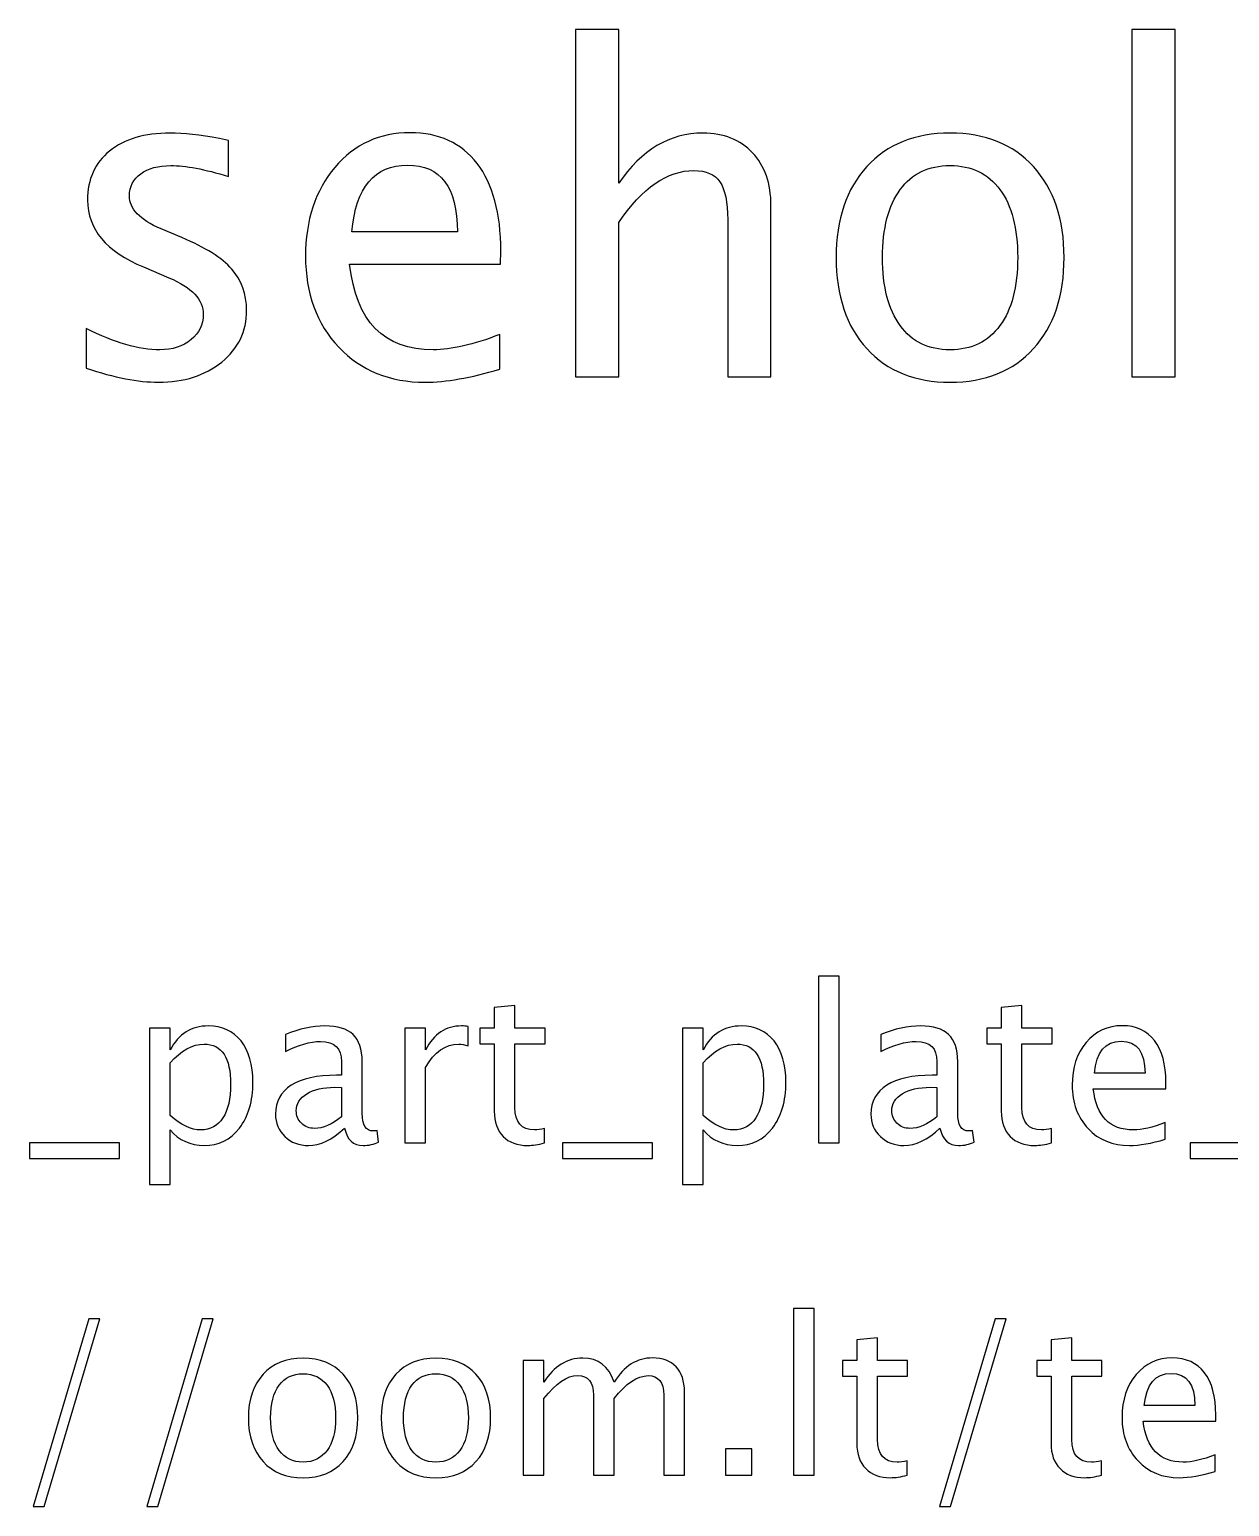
# Model space of a CAD drawing. Header units: centimetres. Extents: x -42.9 to 42.9, y -9 to 28.7.
# Drawn here: x -26.15 to -19.11, y 20.03 to 28.71 of the extents above; entities that cross this region are included whole.
import ezdxf

# ---------------------------------------------------------------- set-up
doc = ezdxf.new("R2010")
doc.units = ezdxf.units.CM
doc.header["$MEASUREMENT"] = 0
doc.layers.add('Layer 1', color=7, linetype='Continuous')

msp = doc.modelspace()

# ---------------------------------------------------------------- linework, layer by layer
at = {"layer": 'Layer 1'}
for points, knots in [([(-22.94724, 26.67044), (-22.94724, 26.67044), (-22.94724, 28.71037), (-22.94724, 28.71037), (-22.94724, 28.71037), (-22.94724, 28.71037), (-22.69324, 28.71037), (-22.69324, 28.71037), (-22.69324, 28.71037), (-22.69324, 28.71037), (-22.69324, 27.80771), (-22.69324, 27.80771), (-22.69324, 27.80771), (-22.55874, 28.00394), (-22.39382, 28.10183), (-22.19891, 28.10183), (-22.19891, 28.10183), (-22.07632, 28.10183), (-21.97887, 28.06347), (-21.90699, 27.9863), (-21.90699, 27.9863), (-21.83511, 27.90957), (-21.79895, 27.80594), (-21.79895, 27.6763), (-21.79895, 27.6763), (-21.79895, 27.6763), (-21.79895, 26.67044), (-21.79895, 26.67044), (-21.79895, 26.67044), (-21.79895, 26.67044), (-22.05295, 26.67044), (-22.05295, 26.67044), (-22.05295, 26.67044), (-22.05295, 26.67044), (-22.05295, 27.59339), (-22.05295, 27.59339), (-22.05295, 27.59339), (-22.05295, 27.69746), (-22.06838, 27.77155), (-22.09881, 27.81564), (-22.09881, 27.81564), (-22.12968, 27.86018), (-22.18039, 27.88223), (-22.25139, 27.88223), (-22.25139, 27.88223), (-22.40749, 27.88223), (-22.55478, 27.78037), (-22.69324, 27.57664), (-22.69324, 27.57664), (-22.69324, 27.57664), (-22.69324, 26.67044), (-22.69324, 26.67044), (-22.69324, 26.67044), (-22.69324, 26.67044), (-22.94724, 26.67044), (-22.94724, 26.67044)], [0, 0, 0, 0, 0.0666667, 0.0666667, 0.0666667, 0.0666667, 0.1333333, 0.1333333, 0.1333333, 0.1333333, 0.2, 0.2, 0.2, 0.2, 0.2666667, 0.2666667, 0.2666667, 0.2666667, 0.3333333, 0.3333333, 0.3333333, 0.3333333, 0.4, 0.4, 0.4, 0.4, 0.4666667, 0.4666667, 0.4666667, 0.4666667, 0.5333333, 0.5333333, 0.5333333, 0.5333333, 0.6, 0.6, 0.6, 0.6, 0.6666667, 0.6666667, 0.6666667, 0.6666667, 0.7333333, 0.7333333, 0.7333333, 0.7333333, 0.8, 0.8, 0.8, 0.8, 0.8666667, 0.8666667, 0.8666667, 0.8666667, 1, 1, 1, 1]), ([(-19.67964, 26.67044), (-19.67964, 26.67044), (-19.67964, 28.71037), (-19.67964, 28.71037), (-19.67964, 28.71037), (-19.67964, 28.71037), (-19.42564, 28.71037), (-19.42564, 28.71037), (-19.42564, 28.71037), (-19.42564, 28.71037), (-19.42564, 26.67044), (-19.42564, 26.67044), (-19.42564, 26.67044), (-19.42564, 26.67044), (-19.67964, 26.67044), (-19.67964, 26.67044)], [0, 0, 0, 0, 0.2, 0.2, 0.2, 0.2, 0.4, 0.4, 0.4, 0.4, 0.6, 0.6, 0.6, 0.6, 1, 1, 1, 1]), ([(-25.82061, 26.72071), (-25.82061, 26.72071), (-25.82061, 26.95354), (-25.82061, 26.95354), (-25.82061, 26.95354), (-25.65436, 26.87064), (-25.51017, 26.82919), (-25.38714, 26.82919), (-25.38714, 26.82919), (-25.31393, 26.82919), (-25.25308, 26.84903), (-25.20501, 26.88872), (-25.20501, 26.88872), (-25.15695, 26.92797), (-25.1327, 26.97736), (-25.1327, 27.03689), (-25.1327, 27.03689), (-25.1327, 27.12376), (-25.20016, 27.19564), (-25.3351, 27.25252), (-25.3351, 27.25252), (-25.3351, 27.25252), (-25.48371, 27.31558), (-25.48371, 27.31558), (-25.48371, 27.31558), (-25.70287, 27.40642), (-25.81267, 27.53783), (-25.81267, 27.70849), (-25.81267, 27.70849), (-25.81267, 27.83064), (-25.76946, 27.92677), (-25.68303, 27.99688), (-25.68303, 27.99688), (-25.5966, 28.067), (-25.47798, 28.10183), (-25.3276, 28.10183), (-25.3276, 28.10183), (-25.24955, 28.10183), (-25.15254, 28.09125), (-25.03745, 28.06964), (-25.03745, 28.06964), (-25.03745, 28.06964), (-24.98453, 28.0595), (-24.98453, 28.0595), (-24.98453, 28.0595), (-24.98453, 28.0595), (-24.98453, 27.84783), (-24.98453, 27.84783), (-24.98453, 27.84783), (-25.12608, 27.89017), (-25.23897, 27.91133), (-25.3232, 27.91133), (-25.3232, 27.91133), (-25.39728, 27.91133), (-25.45593, 27.89502), (-25.50047, 27.86283), (-25.50047, 27.86283), (-25.54456, 27.83064), (-25.56661, 27.78742), (-25.56661, 27.73318), (-25.56661, 27.73318), (-25.56661, 27.65689), (-25.50488, 27.59207), (-25.38096, 27.5396), (-25.38096, 27.5396), (-25.38096, 27.5396), (-25.25881, 27.488), (-25.25881, 27.488), (-25.25881, 27.488), (-25.12035, 27.42979), (-25.02245, 27.36806), (-24.96513, 27.30323), (-24.96513, 27.30323), (-24.90736, 27.23841), (-24.8787, 27.15727), (-24.8787, 27.06026), (-24.8787, 27.06026), (-24.8787, 26.93723), (-24.9272, 26.83625), (-25.02466, 26.75731), (-25.02466, 26.75731), (-25.12167, 26.67838), (-25.24603, 26.63869), (-25.39728, 26.63869), (-25.39728, 26.63869), (-25.51369, 26.63869), (-25.65436, 26.66603), (-25.82061, 26.72071)], [0, 0, 0, 0, 0.0434783, 0.0434783, 0.0434783, 0.0434783, 0.0869565, 0.0869565, 0.0869565, 0.0869565, 0.1304348, 0.1304348, 0.1304348, 0.1304348, 0.173913, 0.173913, 0.173913, 0.173913, 0.2173913, 0.2173913, 0.2173913, 0.2173913, 0.2608696, 0.2608696, 0.2608696, 0.2608696, 0.3043478, 0.3043478, 0.3043478, 0.3043478, 0.3478261, 0.3478261, 0.3478261, 0.3478261, 0.3913043, 0.3913043, 0.3913043, 0.3913043, 0.4347826, 0.4347826, 0.4347826, 0.4347826, 0.4782609, 0.4782609, 0.4782609, 0.4782609, 0.5217391, 0.5217391, 0.5217391, 0.5217391, 0.5652174, 0.5652174, 0.5652174, 0.5652174, 0.6086957, 0.6086957, 0.6086957, 0.6086957, 0.6521739, 0.6521739, 0.6521739, 0.6521739, 0.6956522, 0.6956522, 0.6956522, 0.6956522, 0.7391304, 0.7391304, 0.7391304, 0.7391304, 0.7826087, 0.7826087, 0.7826087, 0.7826087, 0.826087, 0.826087, 0.826087, 0.826087, 0.8695652, 0.8695652, 0.8695652, 0.8695652, 0.9130435, 0.9130435, 0.9130435, 0.9130435, 1, 1, 1, 1]), ([(-23.39218, 26.71542), (-23.56284, 26.66427), (-23.7088, 26.63869), (-23.83051, 26.63869), (-23.83051, 26.63869), (-24.03821, 26.63869), (-24.2071, 26.70748), (-24.33718, 26.84462), (-24.33718, 26.84462), (-24.46727, 26.98177), (-24.53254, 27.15948), (-24.53254, 27.3782), (-24.53254, 27.3782), (-24.53254, 27.59031), (-24.47521, 27.76449), (-24.36012, 27.90075), (-24.36012, 27.90075), (-24.24502, 28.03657), (-24.09774, 28.10448), (-23.91826, 28.10448), (-23.91826, 28.10448), (-23.74849, 28.10448), (-23.61708, 28.04407), (-23.52447, 27.92324), (-23.52447, 27.92324), (-23.43187, 27.80241), (-23.38557, 27.63132), (-23.38557, 27.40951), (-23.38557, 27.40951), (-23.38557, 27.40951), (-23.38689, 27.3319), (-23.38689, 27.3319), (-23.38689, 27.3319), (-23.38689, 27.3319), (-24.27324, 27.3319), (-24.27324, 27.3319), (-24.27324, 27.3319), (-24.2362, 26.99676), (-24.0726, 26.82919), (-23.78288, 26.82919), (-23.78288, 26.82919), (-23.67661, 26.82919), (-23.54652, 26.85918), (-23.39218, 26.91915), (-23.39218, 26.91915), (-23.39218, 26.91915), (-23.39218, 26.71542), (-23.39218, 26.71542)], [0, 0, 0, 0, 0.0769231, 0.0769231, 0.0769231, 0.0769231, 0.1538462, 0.1538462, 0.1538462, 0.1538462, 0.2307692, 0.2307692, 0.2307692, 0.2307692, 0.3076923, 0.3076923, 0.3076923, 0.3076923, 0.3846154, 0.3846154, 0.3846154, 0.3846154, 0.4615385, 0.4615385, 0.4615385, 0.4615385, 0.5384615, 0.5384615, 0.5384615, 0.5384615, 0.6153846, 0.6153846, 0.6153846, 0.6153846, 0.6923077, 0.6923077, 0.6923077, 0.6923077, 0.7692308, 0.7692308, 0.7692308, 0.7692308, 0.8461538, 0.8461538, 0.8461538, 0.8461538, 1, 1, 1, 1]), ([(-20.74679, 26.63869), (-20.95272, 26.63869), (-21.11588, 26.70439), (-21.23583, 26.8358), (-21.23583, 26.8358), (-21.35621, 26.96721), (-21.41619, 27.14581), (-21.41619, 27.37114), (-21.41619, 27.37114), (-21.41619, 27.59604), (-21.35621, 27.77419), (-21.23583, 27.90516), (-21.23583, 27.90516), (-21.11588, 28.03613), (-20.95272, 28.10183), (-20.74679, 28.10183), (-20.74679, 28.10183), (-20.54086, 28.10183), (-20.3777, 28.03613), (-20.25775, 27.90516), (-20.25775, 27.90516), (-20.13737, 27.77419), (-20.0774, 27.59604), (-20.0774, 27.37114), (-20.0774, 27.37114), (-20.0774, 27.14581), (-20.13737, 26.96721), (-20.25775, 26.8358), (-20.25775, 26.8358), (-20.3777, 26.70439), (-20.54086, 26.63869), (-20.74679, 26.63869)], [0, 0, 0, 0, 0.1111111, 0.1111111, 0.1111111, 0.1111111, 0.2222222, 0.2222222, 0.2222222, 0.2222222, 0.3333333, 0.3333333, 0.3333333, 0.3333333, 0.4444444, 0.4444444, 0.4444444, 0.4444444, 0.5555556, 0.5555556, 0.5555556, 0.5555556, 0.6666667, 0.6666667, 0.6666667, 0.6666667, 0.7777778, 0.7777778, 0.7777778, 0.7777778, 1, 1, 1, 1]), ([(-24.26001, 27.5224), (-24.26001, 27.5224), (-23.64089, 27.5224), (-23.64089, 27.5224), (-23.64089, 27.5224), (-23.64089, 27.78345), (-23.73835, 27.91398), (-23.93281, 27.91398), (-23.93281, 27.91398), (-24.12861, 27.91398), (-24.23753, 27.78345), (-24.26001, 27.5224)], [0, 0, 0, 0, 0.25, 0.25, 0.25, 0.25, 0.5, 0.5, 0.5, 0.5, 1, 1, 1, 1]), ([(-20.74723, 26.82919), (-20.62155, 26.82919), (-20.52366, 26.87637), (-20.45399, 26.97118), (-20.45399, 26.97118), (-20.38475, 27.06555), (-20.34992, 27.19917), (-20.34992, 27.37114), (-20.34992, 27.37114), (-20.34992, 27.54268), (-20.38475, 27.67586), (-20.45399, 27.77022), (-20.45399, 27.77022), (-20.52366, 27.86415), (-20.62155, 27.91133), (-20.74723, 27.91133), (-20.74723, 27.91133), (-20.87335, 27.91133), (-20.97124, 27.86415), (-21.04004, 27.77022), (-21.04004, 27.77022), (-21.10927, 27.67586), (-21.14366, 27.54268), (-21.14366, 27.37114), (-21.14366, 27.37114), (-21.14366, 27.19917), (-21.10927, 27.06555), (-21.04004, 26.97118), (-21.04004, 26.97118), (-20.97124, 26.87637), (-20.87335, 26.82919), (-20.74723, 26.82919)], [0, 0, 0, 0, 0.1111111, 0.1111111, 0.1111111, 0.1111111, 0.2222222, 0.2222222, 0.2222222, 0.2222222, 0.3333333, 0.3333333, 0.3333333, 0.3333333, 0.4444444, 0.4444444, 0.4444444, 0.4444444, 0.5555556, 0.5555556, 0.5555556, 0.5555556, 0.6666667, 0.6666667, 0.6666667, 0.6666667, 0.7777778, 0.7777778, 0.7777778, 0.7777778, 1, 1, 1, 1]), ([(-21.52028, 22.17044), (-21.52028, 22.17044), (-21.52028, 23.14961), (-21.52028, 23.14961), (-21.52028, 23.14961), (-21.52028, 23.14961), (-21.39836, 23.14961), (-21.39836, 23.14961), (-21.39836, 23.14961), (-21.39836, 23.14961), (-21.39836, 22.17044), (-21.39836, 22.17044), (-21.39836, 22.17044), (-21.39836, 22.17044), (-21.52028, 22.17044), (-21.52028, 22.17044)], [0, 0, 0, 0, 0.2, 0.2, 0.2, 0.2, 0.4, 0.4, 0.4, 0.4, 0.6, 0.6, 0.6, 0.6, 1, 1, 1, 1]), ([(-23.12852, 22.17065), (-23.1662, 22.16028), (-23.199, 22.1552), (-23.22673, 22.1552), (-23.22673, 22.1552), (-23.28896, 22.1552), (-23.33743, 22.17298), (-23.37215, 22.20854), (-23.37215, 22.20854), (-23.40707, 22.2441), (-23.42443, 22.29342), (-23.42443, 22.35671), (-23.42443, 22.35671), (-23.42443, 22.35671), (-23.42443, 22.7521), (-23.42443, 22.7521), (-23.42443, 22.7521), (-23.42443, 22.7521), (-23.50867, 22.7521), (-23.50867, 22.7521), (-23.50867, 22.7521), (-23.50867, 22.7521), (-23.50867, 22.84354), (-23.50867, 22.84354), (-23.50867, 22.84354), (-23.50867, 22.84354), (-23.42443, 22.84354), (-23.42443, 22.84354), (-23.42443, 22.84354), (-23.42443, 22.84354), (-23.42443, 22.96525), (-23.42443, 22.96525), (-23.42443, 22.96525), (-23.42443, 22.96525), (-23.30251, 22.97689), (-23.30251, 22.97689), (-23.30251, 22.97689), (-23.30251, 22.97689), (-23.30251, 22.84354), (-23.30251, 22.84354), (-23.30251, 22.84354), (-23.30251, 22.84354), (-23.12598, 22.84354), (-23.12598, 22.84354), (-23.12598, 22.84354), (-23.12598, 22.84354), (-23.12598, 22.7521), (-23.12598, 22.7521), (-23.12598, 22.7521), (-23.12598, 22.7521), (-23.30251, 22.7521), (-23.30251, 22.7521), (-23.30251, 22.7521), (-23.30251, 22.7521), (-23.30251, 22.37872), (-23.30251, 22.37872), (-23.30251, 22.37872), (-23.30251, 22.29067), (-23.2642, 22.24664), (-23.18779, 22.24664), (-23.18779, 22.24664), (-23.17149, 22.24664), (-23.1518, 22.24939), (-23.12852, 22.25468), (-23.12852, 22.25468), (-23.12852, 22.25468), (-23.12852, 22.17065), (-23.12852, 22.17065)], [0, 0, 0, 0, 0.0555556, 0.0555556, 0.0555556, 0.0555556, 0.1111111, 0.1111111, 0.1111111, 0.1111111, 0.1666667, 0.1666667, 0.1666667, 0.1666667, 0.2222222, 0.2222222, 0.2222222, 0.2222222, 0.2777778, 0.2777778, 0.2777778, 0.2777778, 0.3333333, 0.3333333, 0.3333333, 0.3333333, 0.3888889, 0.3888889, 0.3888889, 0.3888889, 0.4444444, 0.4444444, 0.4444444, 0.4444444, 0.5, 0.5, 0.5, 0.5, 0.5555556, 0.5555556, 0.5555556, 0.5555556, 0.6111111, 0.6111111, 0.6111111, 0.6111111, 0.6666667, 0.6666667, 0.6666667, 0.6666667, 0.7222222, 0.7222222, 0.7222222, 0.7222222, 0.7777778, 0.7777778, 0.7777778, 0.7777778, 0.8333333, 0.8333333, 0.8333333, 0.8333333, 0.8888889, 0.8888889, 0.8888889, 0.8888889, 1, 1, 1, 1]), ([(-20.15101, 22.17065), (-20.18869, 22.16028), (-20.22149, 22.1552), (-20.24922, 22.1552), (-20.24922, 22.1552), (-20.31145, 22.1552), (-20.35992, 22.17298), (-20.39464, 22.20854), (-20.39464, 22.20854), (-20.42956, 22.2441), (-20.44692, 22.29342), (-20.44692, 22.35671), (-20.44692, 22.35671), (-20.44692, 22.35671), (-20.44692, 22.7521), (-20.44692, 22.7521), (-20.44692, 22.7521), (-20.44692, 22.7521), (-20.53116, 22.7521), (-20.53116, 22.7521), (-20.53116, 22.7521), (-20.53116, 22.7521), (-20.53116, 22.84354), (-20.53116, 22.84354), (-20.53116, 22.84354), (-20.53116, 22.84354), (-20.44692, 22.84354), (-20.44692, 22.84354), (-20.44692, 22.84354), (-20.44692, 22.84354), (-20.44692, 22.96525), (-20.44692, 22.96525), (-20.44692, 22.96525), (-20.44692, 22.96525), (-20.325, 22.97689), (-20.325, 22.97689), (-20.325, 22.97689), (-20.325, 22.97689), (-20.325, 22.84354), (-20.325, 22.84354), (-20.325, 22.84354), (-20.325, 22.84354), (-20.14847, 22.84354), (-20.14847, 22.84354), (-20.14847, 22.84354), (-20.14847, 22.84354), (-20.14847, 22.7521), (-20.14847, 22.7521), (-20.14847, 22.7521), (-20.14847, 22.7521), (-20.325, 22.7521), (-20.325, 22.7521), (-20.325, 22.7521), (-20.325, 22.7521), (-20.325, 22.37872), (-20.325, 22.37872), (-20.325, 22.37872), (-20.325, 22.29067), (-20.28669, 22.24664), (-20.21028, 22.24664), (-20.21028, 22.24664), (-20.19398, 22.24664), (-20.17429, 22.24939), (-20.15101, 22.25468), (-20.15101, 22.25468), (-20.15101, 22.25468), (-20.15101, 22.17065), (-20.15101, 22.17065)], [0, 0, 0, 0, 0.0555556, 0.0555556, 0.0555556, 0.0555556, 0.1111111, 0.1111111, 0.1111111, 0.1111111, 0.1666667, 0.1666667, 0.1666667, 0.1666667, 0.2222222, 0.2222222, 0.2222222, 0.2222222, 0.2777778, 0.2777778, 0.2777778, 0.2777778, 0.3333333, 0.3333333, 0.3333333, 0.3333333, 0.3888889, 0.3888889, 0.3888889, 0.3888889, 0.4444444, 0.4444444, 0.4444444, 0.4444444, 0.5, 0.5, 0.5, 0.5, 0.5555556, 0.5555556, 0.5555556, 0.5555556, 0.6111111, 0.6111111, 0.6111111, 0.6111111, 0.6666667, 0.6666667, 0.6666667, 0.6666667, 0.7222222, 0.7222222, 0.7222222, 0.7222222, 0.7777778, 0.7777778, 0.7777778, 0.7777778, 0.8333333, 0.8333333, 0.8333333, 0.8333333, 0.8888889, 0.8888889, 0.8888889, 0.8888889, 1, 1, 1, 1]), ([(-25.44965, 21.92533), (-25.44965, 21.92533), (-25.44965, 22.84354), (-25.44965, 22.84354), (-25.44965, 22.84354), (-25.44965, 22.84354), (-25.32773, 22.84354), (-25.32773, 22.84354), (-25.32773, 22.84354), (-25.32773, 22.84354), (-25.32773, 22.71633), (-25.32773, 22.71633), (-25.32773, 22.71633), (-25.27778, 22.81052), (-25.20263, 22.85751), (-25.10252, 22.85751), (-25.10252, 22.85751), (-25.02145, 22.85751), (-24.95774, 22.82809), (-24.91117, 22.76903), (-24.91117, 22.76903), (-24.8646, 22.70998), (-24.84132, 22.62933), (-24.84132, 22.5271), (-24.84132, 22.5271), (-24.84132, 22.41576), (-24.86778, 22.3258), (-24.92048, 22.25765), (-24.92048, 22.25765), (-24.97319, 22.18928), (-25.04261, 22.1552), (-25.12855, 22.1552), (-25.12855, 22.1552), (-25.20835, 22.1552), (-25.27481, 22.18568), (-25.32773, 22.24685), (-25.32773, 22.24685), (-25.32773, 22.24685), (-25.32773, 21.92533), (-25.32773, 21.92533), (-25.32773, 21.92533), (-25.32773, 21.92533), (-25.44965, 21.92533), (-25.44965, 21.92533)], [0, 0, 0, 0, 0.0833333, 0.0833333, 0.0833333, 0.0833333, 0.1666667, 0.1666667, 0.1666667, 0.1666667, 0.25, 0.25, 0.25, 0.25, 0.3333333, 0.3333333, 0.3333333, 0.3333333, 0.4166667, 0.4166667, 0.4166667, 0.4166667, 0.5, 0.5, 0.5, 0.5, 0.5833333, 0.5833333, 0.5833333, 0.5833333, 0.6666667, 0.6666667, 0.6666667, 0.6666667, 0.75, 0.75, 0.75, 0.75, 0.8333333, 0.8333333, 0.8333333, 0.8333333, 1, 1, 1, 1]), ([(-24.30348, 22.25617), (-24.37671, 22.18886), (-24.4472, 22.1552), (-24.51493, 22.1552), (-24.51493, 22.1552), (-24.5706, 22.1552), (-24.61696, 22.17256), (-24.65357, 22.20748), (-24.65357, 22.20748), (-24.6904, 22.24241), (-24.70882, 22.28643), (-24.70882, 22.33956), (-24.70882, 22.33956), (-24.70882, 22.41301), (-24.67792, 22.46953), (-24.61611, 22.5089), (-24.61611, 22.5089), (-24.5543, 22.54827), (-24.46561, 22.56795), (-24.35004, 22.56795), (-24.35004, 22.56795), (-24.35004, 22.56795), (-24.32147, 22.56795), (-24.32147, 22.56795), (-24.32147, 22.56795), (-24.32147, 22.56795), (-24.32147, 22.64902), (-24.32147, 22.64902), (-24.32147, 22.64902), (-24.32147, 22.72712), (-24.36211, 22.76607), (-24.4436, 22.76607), (-24.4436, 22.76607), (-24.50668, 22.76607), (-24.57568, 22.74617), (-24.6504, 22.70638), (-24.6504, 22.70638), (-24.6504, 22.70638), (-24.6504, 22.80671), (-24.6504, 22.80671), (-24.6504, 22.80671), (-24.56827, 22.84058), (-24.4908, 22.85751), (-24.4182, 22.85751), (-24.4182, 22.85751), (-24.34348, 22.85751), (-24.28824, 22.84058), (-24.25289, 22.8065), (-24.25289, 22.8065), (-24.21733, 22.77242), (-24.19955, 22.71993), (-24.19955, 22.64902), (-24.19955, 22.64902), (-24.19955, 22.64902), (-24.19955, 22.34485), (-24.19955, 22.34485), (-24.19955, 22.34485), (-24.19955, 22.27522), (-24.17817, 22.24029), (-24.1352, 22.24029), (-24.1352, 22.24029), (-24.12991, 22.24029), (-24.12208, 22.24114), (-24.11171, 22.24283), (-24.11171, 22.24283), (-24.11171, 22.24283), (-24.10303, 22.1751), (-24.10303, 22.1751), (-24.10303, 22.1751), (-24.13076, 22.16176), (-24.16124, 22.1552), (-24.19468, 22.1552), (-24.19468, 22.1552), (-24.25162, 22.1552), (-24.28781, 22.18886), (-24.30348, 22.25617)], [0, 0, 0, 0, 0.05, 0.05, 0.05, 0.05, 0.1, 0.1, 0.1, 0.1, 0.15, 0.15, 0.15, 0.15, 0.2, 0.2, 0.2, 0.2, 0.25, 0.25, 0.25, 0.25, 0.3, 0.3, 0.3, 0.3, 0.35, 0.35, 0.35, 0.35, 0.4, 0.4, 0.4, 0.4, 0.45, 0.45, 0.45, 0.45, 0.5, 0.5, 0.5, 0.5, 0.55, 0.55, 0.55, 0.55, 0.6, 0.6, 0.6, 0.6, 0.65, 0.65, 0.65, 0.65, 0.7, 0.7, 0.7, 0.7, 0.75, 0.75, 0.75, 0.75, 0.8, 0.8, 0.8, 0.8, 0.85, 0.85, 0.85, 0.85, 0.9, 0.9, 0.9, 0.9, 1, 1, 1, 1]), ([(-23.94915, 22.17044), (-23.94915, 22.17044), (-23.94915, 22.84354), (-23.94915, 22.84354), (-23.94915, 22.84354), (-23.94915, 22.84354), (-23.82723, 22.84354), (-23.82723, 22.84354), (-23.82723, 22.84354), (-23.82723, 22.84354), (-23.82723, 22.71633), (-23.82723, 22.71633), (-23.82723, 22.71633), (-23.77876, 22.81052), (-23.70848, 22.85751), (-23.6162, 22.85751), (-23.6162, 22.85751), (-23.60371, 22.85751), (-23.59059, 22.85645), (-23.57704, 22.85434), (-23.57704, 22.85434), (-23.57704, 22.85434), (-23.57704, 22.74025), (-23.57704, 22.74025), (-23.57704, 22.74025), (-23.59821, 22.74723), (-23.61683, 22.75083), (-23.63292, 22.75083), (-23.63292, 22.75083), (-23.71039, 22.75083), (-23.77516, 22.70511), (-23.82723, 22.61346), (-23.82723, 22.61346), (-23.82723, 22.61346), (-23.82723, 22.17044), (-23.82723, 22.17044), (-23.82723, 22.17044), (-23.82723, 22.17044), (-23.94915, 22.17044), (-23.94915, 22.17044)], [0, 0, 0, 0, 0.0909091, 0.0909091, 0.0909091, 0.0909091, 0.1818182, 0.1818182, 0.1818182, 0.1818182, 0.2727273, 0.2727273, 0.2727273, 0.2727273, 0.3636364, 0.3636364, 0.3636364, 0.3636364, 0.4545455, 0.4545455, 0.4545455, 0.4545455, 0.5454545, 0.5454545, 0.5454545, 0.5454545, 0.6363636, 0.6363636, 0.6363636, 0.6363636, 0.7272727, 0.7272727, 0.7272727, 0.7272727, 0.8181818, 0.8181818, 0.8181818, 0.8181818, 1, 1, 1, 1]), ([(-22.31953, 21.92533), (-22.31953, 21.92533), (-22.31953, 22.84354), (-22.31953, 22.84354), (-22.31953, 22.84354), (-22.31953, 22.84354), (-22.19761, 22.84354), (-22.19761, 22.84354), (-22.19761, 22.84354), (-22.19761, 22.84354), (-22.19761, 22.71633), (-22.19761, 22.71633), (-22.19761, 22.71633), (-22.14766, 22.81052), (-22.07251, 22.85751), (-21.9724, 22.85751), (-21.9724, 22.85751), (-21.89133, 22.85751), (-21.82762, 22.82809), (-21.78105, 22.76903), (-21.78105, 22.76903), (-21.73448, 22.70998), (-21.7112, 22.62933), (-21.7112, 22.5271), (-21.7112, 22.5271), (-21.7112, 22.41576), (-21.73766, 22.3258), (-21.79036, 22.25765), (-21.79036, 22.25765), (-21.84307, 22.18928), (-21.91249, 22.1552), (-21.99843, 22.1552), (-21.99843, 22.1552), (-22.07823, 22.1552), (-22.14469, 22.18568), (-22.19761, 22.24685), (-22.19761, 22.24685), (-22.19761, 22.24685), (-22.19761, 21.92533), (-22.19761, 21.92533), (-22.19761, 21.92533), (-22.19761, 21.92533), (-22.31953, 21.92533), (-22.31953, 21.92533)], [0, 0, 0, 0, 0.0833333, 0.0833333, 0.0833333, 0.0833333, 0.1666667, 0.1666667, 0.1666667, 0.1666667, 0.25, 0.25, 0.25, 0.25, 0.3333333, 0.3333333, 0.3333333, 0.3333333, 0.4166667, 0.4166667, 0.4166667, 0.4166667, 0.5, 0.5, 0.5, 0.5, 0.5833333, 0.5833333, 0.5833333, 0.5833333, 0.6666667, 0.6666667, 0.6666667, 0.6666667, 0.75, 0.75, 0.75, 0.75, 0.8333333, 0.8333333, 0.8333333, 0.8333333, 1, 1, 1, 1]), ([(-20.80633, 22.25617), (-20.87956, 22.18886), (-20.95005, 22.1552), (-21.01778, 22.1552), (-21.01778, 22.1552), (-21.07345, 22.1552), (-21.11981, 22.17256), (-21.15642, 22.20748), (-21.15642, 22.20748), (-21.19325, 22.24241), (-21.21167, 22.28643), (-21.21167, 22.33956), (-21.21167, 22.33956), (-21.21167, 22.41301), (-21.18077, 22.46953), (-21.11896, 22.5089), (-21.11896, 22.5089), (-21.05715, 22.54827), (-20.96846, 22.56795), (-20.85289, 22.56795), (-20.85289, 22.56795), (-20.85289, 22.56795), (-20.82432, 22.56795), (-20.82432, 22.56795), (-20.82432, 22.56795), (-20.82432, 22.56795), (-20.82432, 22.64902), (-20.82432, 22.64902), (-20.82432, 22.64902), (-20.82432, 22.72712), (-20.86496, 22.76607), (-20.94645, 22.76607), (-20.94645, 22.76607), (-21.00953, 22.76607), (-21.07853, 22.74617), (-21.15325, 22.70638), (-21.15325, 22.70638), (-21.15325, 22.70638), (-21.15325, 22.80671), (-21.15325, 22.80671), (-21.15325, 22.80671), (-21.07112, 22.84058), (-20.99365, 22.85751), (-20.92105, 22.85751), (-20.92105, 22.85751), (-20.84633, 22.85751), (-20.79109, 22.84058), (-20.75574, 22.8065), (-20.75574, 22.8065), (-20.72018, 22.77242), (-20.7024, 22.71993), (-20.7024, 22.64902), (-20.7024, 22.64902), (-20.7024, 22.64902), (-20.7024, 22.34485), (-20.7024, 22.34485), (-20.7024, 22.34485), (-20.7024, 22.27522), (-20.68102, 22.24029), (-20.63805, 22.24029), (-20.63805, 22.24029), (-20.63276, 22.24029), (-20.62493, 22.24114), (-20.61456, 22.24283), (-20.61456, 22.24283), (-20.61456, 22.24283), (-20.60588, 22.1751), (-20.60588, 22.1751), (-20.60588, 22.1751), (-20.63361, 22.16176), (-20.66409, 22.1552), (-20.69753, 22.1552), (-20.69753, 22.1552), (-20.75447, 22.1552), (-20.79066, 22.18886), (-20.80633, 22.25617)], [0, 0, 0, 0, 0.05, 0.05, 0.05, 0.05, 0.1, 0.1, 0.1, 0.1, 0.15, 0.15, 0.15, 0.15, 0.2, 0.2, 0.2, 0.2, 0.25, 0.25, 0.25, 0.25, 0.3, 0.3, 0.3, 0.3, 0.35, 0.35, 0.35, 0.35, 0.4, 0.4, 0.4, 0.4, 0.45, 0.45, 0.45, 0.45, 0.5, 0.5, 0.5, 0.5, 0.55, 0.55, 0.55, 0.55, 0.6, 0.6, 0.6, 0.6, 0.65, 0.65, 0.65, 0.65, 0.7, 0.7, 0.7, 0.7, 0.75, 0.75, 0.75, 0.75, 0.8, 0.8, 0.8, 0.8, 0.85, 0.85, 0.85, 0.85, 0.9, 0.9, 0.9, 0.9, 1, 1, 1, 1]), ([(-19.48299, 22.19203), (-19.5649, 22.16748), (-19.63497, 22.1552), (-19.69339, 22.1552), (-19.69339, 22.1552), (-19.79308, 22.1552), (-19.87415, 22.18822), (-19.93659, 22.25405), (-19.93659, 22.25405), (-19.99903, 22.31988), (-20.03036, 22.40518), (-20.03036, 22.51017), (-20.03036, 22.51017), (-20.03036, 22.61198), (-20.00284, 22.69559), (-19.9476, 22.76099), (-19.9476, 22.76099), (-19.89235, 22.82618), (-19.82166, 22.85878), (-19.73551, 22.85878), (-19.73551, 22.85878), (-19.65402, 22.85878), (-19.59094, 22.82978), (-19.54649, 22.77179), (-19.54649, 22.77179), (-19.50204, 22.71379), (-19.47981, 22.63166), (-19.47981, 22.52519), (-19.47981, 22.52519), (-19.47981, 22.52519), (-19.48045, 22.48794), (-19.48045, 22.48794), (-19.48045, 22.48794), (-19.48045, 22.48794), (-19.9059, 22.48794), (-19.9059, 22.48794), (-19.9059, 22.48794), (-19.88812, 22.32707), (-19.80959, 22.24664), (-19.67053, 22.24664), (-19.67053, 22.24664), (-19.61951, 22.24664), (-19.55707, 22.26103), (-19.48299, 22.28982), (-19.48299, 22.28982), (-19.48299, 22.28982), (-19.48299, 22.19203), (-19.48299, 22.19203)], [0, 0, 0, 0, 0.0769231, 0.0769231, 0.0769231, 0.0769231, 0.1538462, 0.1538462, 0.1538462, 0.1538462, 0.2307692, 0.2307692, 0.2307692, 0.2307692, 0.3076923, 0.3076923, 0.3076923, 0.3076923, 0.3846154, 0.3846154, 0.3846154, 0.3846154, 0.4615385, 0.4615385, 0.4615385, 0.4615385, 0.5384615, 0.5384615, 0.5384615, 0.5384615, 0.6153846, 0.6153846, 0.6153846, 0.6153846, 0.6923077, 0.6923077, 0.6923077, 0.6923077, 0.7692308, 0.7692308, 0.7692308, 0.7692308, 0.8461538, 0.8461538, 0.8461538, 0.8461538, 1, 1, 1, 1]), ([(-25.32773, 22.33088), (-25.26486, 22.27479), (-25.20496, 22.24664), (-25.14802, 22.24664), (-25.14802, 22.24664), (-25.09193, 22.24664), (-25.04854, 22.27014), (-25.01806, 22.31691), (-25.01806, 22.31691), (-24.98737, 22.36369), (-24.97213, 22.42952), (-24.97213, 22.51461), (-24.97213, 22.51461), (-24.97213, 22.67209), (-25.0242, 22.75083), (-25.12834, 22.75083), (-25.12834, 22.75083), (-25.1965, 22.75083), (-25.26296, 22.714), (-25.32773, 22.64013), (-25.32773, 22.64013), (-25.32773, 22.64013), (-25.32773, 22.33088), (-25.32773, 22.33088)], [0, 0, 0, 0, 0.1428571, 0.1428571, 0.1428571, 0.1428571, 0.2857143, 0.2857143, 0.2857143, 0.2857143, 0.4285714, 0.4285714, 0.4285714, 0.4285714, 0.5714286, 0.5714286, 0.5714286, 0.5714286, 0.7142857, 0.7142857, 0.7142857, 0.7142857, 1, 1, 1, 1]), ([(-22.19761, 22.33088), (-22.13474, 22.27479), (-22.07484, 22.24664), (-22.0179, 22.24664), (-22.0179, 22.24664), (-21.96181, 22.24664), (-21.91842, 22.27014), (-21.88794, 22.31691), (-21.88794, 22.31691), (-21.85725, 22.36369), (-21.84201, 22.42952), (-21.84201, 22.51461), (-21.84201, 22.51461), (-21.84201, 22.67209), (-21.89408, 22.75083), (-21.99822, 22.75083), (-21.99822, 22.75083), (-22.06638, 22.75083), (-22.13284, 22.714), (-22.19761, 22.64013), (-22.19761, 22.64013), (-22.19761, 22.64013), (-22.19761, 22.33088), (-22.19761, 22.33088)], [0, 0, 0, 0, 0.1428571, 0.1428571, 0.1428571, 0.1428571, 0.2857143, 0.2857143, 0.2857143, 0.2857143, 0.4285714, 0.4285714, 0.4285714, 0.4285714, 0.5714286, 0.5714286, 0.5714286, 0.5714286, 0.7142857, 0.7142857, 0.7142857, 0.7142857, 1, 1, 1, 1]), ([(-19.89955, 22.57938), (-19.89955, 22.57938), (-19.60237, 22.57938), (-19.60237, 22.57938), (-19.60237, 22.57938), (-19.60237, 22.70469), (-19.64915, 22.76734), (-19.74249, 22.76734), (-19.74249, 22.76734), (-19.83647, 22.76734), (-19.88875, 22.70469), (-19.89955, 22.57938)], [0, 0, 0, 0, 0.25, 0.25, 0.25, 0.25, 0.5, 0.5, 0.5, 0.5, 1, 1, 1, 1]), ([(-24.32147, 22.32263), (-24.32147, 22.32263), (-24.32147, 22.49556), (-24.32147, 22.49556), (-24.32147, 22.49556), (-24.32147, 22.49556), (-24.36063, 22.49683), (-24.36063, 22.49683), (-24.36063, 22.49683), (-24.42836, 22.49683), (-24.48297, 22.48434), (-24.52467, 22.45937), (-24.52467, 22.45937), (-24.56616, 22.43418), (-24.5869, 22.40095), (-24.5869, 22.35946), (-24.5869, 22.35946), (-24.5869, 22.33046), (-24.57653, 22.30591), (-24.556, 22.2858), (-24.556, 22.2858), (-24.53525, 22.26569), (-24.51006, 22.25553), (-24.48022, 22.25553), (-24.48022, 22.25553), (-24.42942, 22.25553), (-24.3765, 22.27797), (-24.32147, 22.32263)], [0, 0, 0, 0, 0.125, 0.125, 0.125, 0.125, 0.25, 0.25, 0.25, 0.25, 0.375, 0.375, 0.375, 0.375, 0.5, 0.5, 0.5, 0.5, 0.625, 0.625, 0.625, 0.625, 0.75, 0.75, 0.75, 0.75, 1, 1, 1, 1]), ([(-20.82432, 22.32263), (-20.82432, 22.32263), (-20.82432, 22.49556), (-20.82432, 22.49556), (-20.82432, 22.49556), (-20.82432, 22.49556), (-20.86348, 22.49683), (-20.86348, 22.49683), (-20.86348, 22.49683), (-20.93121, 22.49683), (-20.98582, 22.48434), (-21.02752, 22.45937), (-21.02752, 22.45937), (-21.06901, 22.43418), (-21.08975, 22.40095), (-21.08975, 22.35946), (-21.08975, 22.35946), (-21.08975, 22.33046), (-21.07938, 22.30591), (-21.05885, 22.2858), (-21.05885, 22.2858), (-21.0381, 22.26569), (-21.01291, 22.25553), (-20.98307, 22.25553), (-20.98307, 22.25553), (-20.93227, 22.25553), (-20.87935, 22.27797), (-20.82432, 22.32263)], [0, 0, 0, 0, 0.125, 0.125, 0.125, 0.125, 0.25, 0.25, 0.25, 0.25, 0.375, 0.375, 0.375, 0.375, 0.5, 0.5, 0.5, 0.5, 0.625, 0.625, 0.625, 0.625, 0.75, 0.75, 0.75, 0.75, 1, 1, 1, 1]), ([(-26.15323, 22.079), (-26.15323, 22.079), (-26.15323, 22.17044), (-26.15323, 22.17044), (-26.15323, 22.17044), (-26.15323, 22.17044), (-25.62491, 22.17044), (-25.62491, 22.17044), (-25.62491, 22.17044), (-25.62491, 22.17044), (-25.62491, 22.079), (-25.62491, 22.079), (-25.62491, 22.079), (-25.62491, 22.079), (-26.15323, 22.079), (-26.15323, 22.079)], [0, 0, 0, 0, 0.2, 0.2, 0.2, 0.2, 0.4, 0.4, 0.4, 0.4, 0.6, 0.6, 0.6, 0.6, 1, 1, 1, 1]), ([(-23.02311, 22.079), (-23.02311, 22.079), (-23.02311, 22.17044), (-23.02311, 22.17044), (-23.02311, 22.17044), (-23.02311, 22.17044), (-22.49479, 22.17044), (-22.49479, 22.17044), (-22.49479, 22.17044), (-22.49479, 22.17044), (-22.49479, 22.079), (-22.49479, 22.079), (-22.49479, 22.079), (-22.49479, 22.079), (-23.02311, 22.079), (-23.02311, 22.079)], [0, 0, 0, 0, 0.2, 0.2, 0.2, 0.2, 0.4, 0.4, 0.4, 0.4, 0.6, 0.6, 0.6, 0.6, 1, 1, 1, 1]), ([(-19.338, 22.079), (-19.338, 22.079), (-19.338, 22.17044), (-19.338, 22.17044), (-19.338, 22.17044), (-19.338, 22.17044), (-18.80968, 22.17044), (-18.80968, 22.17044), (-18.80968, 22.17044), (-18.80968, 22.17044), (-18.80968, 22.079), (-18.80968, 22.079), (-18.80968, 22.079), (-18.80968, 22.079), (-19.338, 22.079), (-19.338, 22.079)], [0, 0, 0, 0, 0.2, 0.2, 0.2, 0.2, 0.4, 0.4, 0.4, 0.4, 0.6, 0.6, 0.6, 0.6, 1, 1, 1, 1]), ([(-21.66677, 20.21887), (-21.66677, 20.21887), (-21.66677, 21.19804), (-21.66677, 21.19804), (-21.66677, 21.19804), (-21.66677, 21.19804), (-21.54485, 21.19804), (-21.54485, 21.19804), (-21.54485, 21.19804), (-21.54485, 21.19804), (-21.54485, 20.21887), (-21.54485, 20.21887), (-21.54485, 20.21887), (-21.54485, 20.21887), (-21.66677, 20.21887), (-21.66677, 20.21887)], [0, 0, 0, 0, 0.2, 0.2, 0.2, 0.2, 0.4, 0.4, 0.4, 0.4, 0.6, 0.6, 0.6, 0.6, 1, 1, 1, 1]), ([(-26.13123, 20.03472), (-26.13123, 20.03472), (-25.80463, 21.13708), (-25.80463, 21.13708), (-25.80463, 21.13708), (-25.80463, 21.13708), (-25.74007, 21.13708), (-25.74007, 21.13708), (-25.74007, 21.13708), (-25.74007, 21.13708), (-26.06667, 20.03472), (-26.06667, 20.03472), (-26.06667, 20.03472), (-26.06667, 20.03472), (-26.13123, 20.03472), (-26.13123, 20.03472)], [0, 0, 0, 0, 0.2, 0.2, 0.2, 0.2, 0.4, 0.4, 0.4, 0.4, 0.6, 0.6, 0.6, 0.6, 1, 1, 1, 1]), ([(-25.46533, 20.03472), (-25.46533, 20.03472), (-25.13873, 21.13708), (-25.13873, 21.13708), (-25.13873, 21.13708), (-25.13873, 21.13708), (-25.07417, 21.13708), (-25.07417, 21.13708), (-25.07417, 21.13708), (-25.07417, 21.13708), (-25.40077, 20.03472), (-25.40077, 20.03472), (-25.40077, 20.03472), (-25.40077, 20.03472), (-25.46533, 20.03472), (-25.46533, 20.03472)], [0, 0, 0, 0, 0.2, 0.2, 0.2, 0.2, 0.4, 0.4, 0.4, 0.4, 0.6, 0.6, 0.6, 0.6, 1, 1, 1, 1]), ([(-20.80952, 20.03472), (-20.80952, 20.03472), (-20.48292, 21.13708), (-20.48292, 21.13708), (-20.48292, 21.13708), (-20.48292, 21.13708), (-20.41836, 21.13708), (-20.41836, 21.13708), (-20.41836, 21.13708), (-20.41836, 21.13708), (-20.74496, 20.03472), (-20.74496, 20.03472), (-20.74496, 20.03472), (-20.74496, 20.03472), (-20.80952, 20.03472), (-20.80952, 20.03472)], [0, 0, 0, 0, 0.2, 0.2, 0.2, 0.2, 0.4, 0.4, 0.4, 0.4, 0.6, 0.6, 0.6, 0.6, 1, 1, 1, 1]), ([(-20.99875, 20.21908), (-21.03643, 20.20871), (-21.06923, 20.20363), (-21.09696, 20.20363), (-21.09696, 20.20363), (-21.15919, 20.20363), (-21.20766, 20.22141), (-21.24238, 20.25697), (-21.24238, 20.25697), (-21.2773, 20.29253), (-21.29466, 20.34185), (-21.29466, 20.40514), (-21.29466, 20.40514), (-21.29466, 20.40514), (-21.29466, 20.80053), (-21.29466, 20.80053), (-21.29466, 20.80053), (-21.29466, 20.80053), (-21.3789, 20.80053), (-21.3789, 20.80053), (-21.3789, 20.80053), (-21.3789, 20.80053), (-21.3789, 20.89197), (-21.3789, 20.89197), (-21.3789, 20.89197), (-21.3789, 20.89197), (-21.29466, 20.89197), (-21.29466, 20.89197), (-21.29466, 20.89197), (-21.29466, 20.89197), (-21.29466, 21.01368), (-21.29466, 21.01368), (-21.29466, 21.01368), (-21.29466, 21.01368), (-21.17274, 21.02532), (-21.17274, 21.02532), (-21.17274, 21.02532), (-21.17274, 21.02532), (-21.17274, 20.89197), (-21.17274, 20.89197), (-21.17274, 20.89197), (-21.17274, 20.89197), (-20.99621, 20.89197), (-20.99621, 20.89197), (-20.99621, 20.89197), (-20.99621, 20.89197), (-20.99621, 20.80053), (-20.99621, 20.80053), (-20.99621, 20.80053), (-20.99621, 20.80053), (-21.17274, 20.80053), (-21.17274, 20.80053), (-21.17274, 20.80053), (-21.17274, 20.80053), (-21.17274, 20.42715), (-21.17274, 20.42715), (-21.17274, 20.42715), (-21.17274, 20.3391), (-21.13443, 20.29507), (-21.05802, 20.29507), (-21.05802, 20.29507), (-21.04172, 20.29507), (-21.02203, 20.29782), (-20.99875, 20.30311), (-20.99875, 20.30311), (-20.99875, 20.30311), (-20.99875, 20.21908), (-20.99875, 20.21908)], [0, 0, 0, 0, 0.0555556, 0.0555556, 0.0555556, 0.0555556, 0.1111111, 0.1111111, 0.1111111, 0.1111111, 0.1666667, 0.1666667, 0.1666667, 0.1666667, 0.2222222, 0.2222222, 0.2222222, 0.2222222, 0.2777778, 0.2777778, 0.2777778, 0.2777778, 0.3333333, 0.3333333, 0.3333333, 0.3333333, 0.3888889, 0.3888889, 0.3888889, 0.3888889, 0.4444444, 0.4444444, 0.4444444, 0.4444444, 0.5, 0.5, 0.5, 0.5, 0.5555556, 0.5555556, 0.5555556, 0.5555556, 0.6111111, 0.6111111, 0.6111111, 0.6111111, 0.6666667, 0.6666667, 0.6666667, 0.6666667, 0.7222222, 0.7222222, 0.7222222, 0.7222222, 0.7777778, 0.7777778, 0.7777778, 0.7777778, 0.8333333, 0.8333333, 0.8333333, 0.8333333, 0.8888889, 0.8888889, 0.8888889, 0.8888889, 1, 1, 1, 1]), ([(-19.85787, 20.21908), (-19.89555, 20.20871), (-19.92835, 20.20363), (-19.95608, 20.20363), (-19.95608, 20.20363), (-20.01831, 20.20363), (-20.06678, 20.22141), (-20.1015, 20.25697), (-20.1015, 20.25697), (-20.13642, 20.29253), (-20.15378, 20.34185), (-20.15378, 20.40514), (-20.15378, 20.40514), (-20.15378, 20.40514), (-20.15378, 20.80053), (-20.15378, 20.80053), (-20.15378, 20.80053), (-20.15378, 20.80053), (-20.23802, 20.80053), (-20.23802, 20.80053), (-20.23802, 20.80053), (-20.23802, 20.80053), (-20.23802, 20.89197), (-20.23802, 20.89197), (-20.23802, 20.89197), (-20.23802, 20.89197), (-20.15378, 20.89197), (-20.15378, 20.89197), (-20.15378, 20.89197), (-20.15378, 20.89197), (-20.15378, 21.01368), (-20.15378, 21.01368), (-20.15378, 21.01368), (-20.15378, 21.01368), (-20.03186, 21.02532), (-20.03186, 21.02532), (-20.03186, 21.02532), (-20.03186, 21.02532), (-20.03186, 20.89197), (-20.03186, 20.89197), (-20.03186, 20.89197), (-20.03186, 20.89197), (-19.85533, 20.89197), (-19.85533, 20.89197), (-19.85533, 20.89197), (-19.85533, 20.89197), (-19.85533, 20.80053), (-19.85533, 20.80053), (-19.85533, 20.80053), (-19.85533, 20.80053), (-20.03186, 20.80053), (-20.03186, 20.80053), (-20.03186, 20.80053), (-20.03186, 20.80053), (-20.03186, 20.42715), (-20.03186, 20.42715), (-20.03186, 20.42715), (-20.03186, 20.3391), (-19.99355, 20.29507), (-19.91714, 20.29507), (-19.91714, 20.29507), (-19.90084, 20.29507), (-19.88115, 20.29782), (-19.85787, 20.30311), (-19.85787, 20.30311), (-19.85787, 20.30311), (-19.85787, 20.21908), (-19.85787, 20.21908)], [0, 0, 0, 0, 0.0555556, 0.0555556, 0.0555556, 0.0555556, 0.1111111, 0.1111111, 0.1111111, 0.1111111, 0.1666667, 0.1666667, 0.1666667, 0.1666667, 0.2222222, 0.2222222, 0.2222222, 0.2222222, 0.2777778, 0.2777778, 0.2777778, 0.2777778, 0.3333333, 0.3333333, 0.3333333, 0.3333333, 0.3888889, 0.3888889, 0.3888889, 0.3888889, 0.4444444, 0.4444444, 0.4444444, 0.4444444, 0.5, 0.5, 0.5, 0.5, 0.5555556, 0.5555556, 0.5555556, 0.5555556, 0.6111111, 0.6111111, 0.6111111, 0.6111111, 0.6666667, 0.6666667, 0.6666667, 0.6666667, 0.7222222, 0.7222222, 0.7222222, 0.7222222, 0.7777778, 0.7777778, 0.7777778, 0.7777778, 0.8333333, 0.8333333, 0.8333333, 0.8333333, 0.8888889, 0.8888889, 0.8888889, 0.8888889, 1, 1, 1, 1]), ([(-24.5467, 20.20363), (-24.64555, 20.20363), (-24.72386, 20.23517), (-24.78144, 20.29825), (-24.78144, 20.29825), (-24.83922, 20.36132), (-24.86801, 20.44705), (-24.86801, 20.55521), (-24.86801, 20.55521), (-24.86801, 20.66316), (-24.83922, 20.74867), (-24.78144, 20.81154), (-24.78144, 20.81154), (-24.72386, 20.8744), (-24.64555, 20.90594), (-24.5467, 20.90594), (-24.5467, 20.90594), (-24.44785, 20.90594), (-24.36953, 20.8744), (-24.31196, 20.81154), (-24.31196, 20.81154), (-24.25418, 20.74867), (-24.22539, 20.66316), (-24.22539, 20.55521), (-24.22539, 20.55521), (-24.22539, 20.44705), (-24.25418, 20.36132), (-24.31196, 20.29825), (-24.31196, 20.29825), (-24.36953, 20.23517), (-24.44785, 20.20363), (-24.5467, 20.20363)], [0, 0, 0, 0, 0.1111111, 0.1111111, 0.1111111, 0.1111111, 0.2222222, 0.2222222, 0.2222222, 0.2222222, 0.3333333, 0.3333333, 0.3333333, 0.3333333, 0.4444444, 0.4444444, 0.4444444, 0.4444444, 0.5555556, 0.5555556, 0.5555556, 0.5555556, 0.6666667, 0.6666667, 0.6666667, 0.6666667, 0.7777778, 0.7777778, 0.7777778, 0.7777778, 1, 1, 1, 1]), ([(-23.7665, 20.20363), (-23.86535, 20.20363), (-23.94366, 20.23517), (-24.00124, 20.29825), (-24.00124, 20.29825), (-24.05902, 20.36132), (-24.08781, 20.44705), (-24.08781, 20.55521), (-24.08781, 20.55521), (-24.08781, 20.66316), (-24.05902, 20.74867), (-24.00124, 20.81154), (-24.00124, 20.81154), (-23.94366, 20.8744), (-23.86535, 20.90594), (-23.7665, 20.90594), (-23.7665, 20.90594), (-23.66765, 20.90594), (-23.58933, 20.8744), (-23.53176, 20.81154), (-23.53176, 20.81154), (-23.47398, 20.74867), (-23.44519, 20.66316), (-23.44519, 20.55521), (-23.44519, 20.55521), (-23.44519, 20.44705), (-23.47398, 20.36132), (-23.53176, 20.29825), (-23.53176, 20.29825), (-23.58933, 20.23517), (-23.66765, 20.20363), (-23.7665, 20.20363)], [0, 0, 0, 0, 0.1111111, 0.1111111, 0.1111111, 0.1111111, 0.2222222, 0.2222222, 0.2222222, 0.2222222, 0.3333333, 0.3333333, 0.3333333, 0.3333333, 0.4444444, 0.4444444, 0.4444444, 0.4444444, 0.5555556, 0.5555556, 0.5555556, 0.5555556, 0.6666667, 0.6666667, 0.6666667, 0.6666667, 0.7777778, 0.7777778, 0.7777778, 0.7777778, 1, 1, 1, 1]), ([(-23.25427, 20.21887), (-23.25427, 20.21887), (-23.25427, 20.89197), (-23.25427, 20.89197), (-23.25427, 20.89197), (-23.25427, 20.89197), (-23.13235, 20.89197), (-23.13235, 20.89197), (-23.13235, 20.89197), (-23.13235, 20.89197), (-23.13235, 20.76476), (-23.13235, 20.76476), (-23.13235, 20.76476), (-23.07287, 20.85895), (-22.99667, 20.90594), (-22.90333, 20.90594), (-22.90333, 20.90594), (-22.81337, 20.90594), (-22.7522, 20.85895), (-22.7196, 20.76476), (-22.7196, 20.76476), (-22.66181, 20.8598), (-22.58646, 20.90721), (-22.49396, 20.90721), (-22.49396, 20.90721), (-22.43491, 20.90721), (-22.38898, 20.88985), (-22.35617, 20.85493), (-22.35617, 20.85493), (-22.32336, 20.82), (-22.30685, 20.77111), (-22.30685, 20.70824), (-22.30685, 20.70824), (-22.30685, 20.70824), (-22.30685, 20.21887), (-22.30685, 20.21887), (-22.30685, 20.21887), (-22.30685, 20.21887), (-22.42877, 20.21887), (-22.42877, 20.21887), (-22.42877, 20.21887), (-22.42877, 20.21887), (-22.42877, 20.68814), (-22.42877, 20.68814), (-22.42877, 20.68814), (-22.42877, 20.76476), (-22.45925, 20.80307), (-22.52021, 20.80307), (-22.52021, 20.80307), (-22.5835, 20.80307), (-22.64996, 20.75841), (-22.7196, 20.66887), (-22.7196, 20.66887), (-22.7196, 20.66887), (-22.7196, 20.21887), (-22.7196, 20.21887), (-22.7196, 20.21887), (-22.7196, 20.21887), (-22.84152, 20.21887), (-22.84152, 20.21887), (-22.84152, 20.21887), (-22.84152, 20.21887), (-22.84152, 20.68856), (-22.84152, 20.68856), (-22.84152, 20.68856), (-22.84152, 20.76582), (-22.87242, 20.80434), (-22.93444, 20.80434), (-22.93444, 20.80434), (-22.99604, 20.80434), (-23.06208, 20.75947), (-23.13235, 20.66951), (-23.13235, 20.66951), (-23.13235, 20.66951), (-23.13235, 20.21887), (-23.13235, 20.21887), (-23.13235, 20.21887), (-23.13235, 20.21887), (-23.25427, 20.21887), (-23.25427, 20.21887)], [0, 0, 0, 0, 0.047619, 0.047619, 0.047619, 0.047619, 0.0952381, 0.0952381, 0.0952381, 0.0952381, 0.1428571, 0.1428571, 0.1428571, 0.1428571, 0.1904762, 0.1904762, 0.1904762, 0.1904762, 0.2380952, 0.2380952, 0.2380952, 0.2380952, 0.2857143, 0.2857143, 0.2857143, 0.2857143, 0.3333333, 0.3333333, 0.3333333, 0.3333333, 0.3809524, 0.3809524, 0.3809524, 0.3809524, 0.4285714, 0.4285714, 0.4285714, 0.4285714, 0.4761905, 0.4761905, 0.4761905, 0.4761905, 0.5238095, 0.5238095, 0.5238095, 0.5238095, 0.5714286, 0.5714286, 0.5714286, 0.5714286, 0.6190476, 0.6190476, 0.6190476, 0.6190476, 0.6666667, 0.6666667, 0.6666667, 0.6666667, 0.7142857, 0.7142857, 0.7142857, 0.7142857, 0.7619048, 0.7619048, 0.7619048, 0.7619048, 0.8095238, 0.8095238, 0.8095238, 0.8095238, 0.8571429, 0.8571429, 0.8571429, 0.8571429, 0.9047619, 0.9047619, 0.9047619, 0.9047619, 1, 1, 1, 1]), ([(-19.18985, 20.24046), (-19.27176, 20.21591), (-19.34183, 20.20363), (-19.40025, 20.20363), (-19.40025, 20.20363), (-19.49994, 20.20363), (-19.58101, 20.23665), (-19.64345, 20.30248), (-19.64345, 20.30248), (-19.70589, 20.36831), (-19.73722, 20.45361), (-19.73722, 20.5586), (-19.73722, 20.5586), (-19.73722, 20.66041), (-19.7097, 20.74402), (-19.65446, 20.80942), (-19.65446, 20.80942), (-19.59921, 20.87461), (-19.52852, 20.90721), (-19.44237, 20.90721), (-19.44237, 20.90721), (-19.36088, 20.90721), (-19.2978, 20.87821), (-19.25335, 20.82022), (-19.25335, 20.82022), (-19.2089, 20.76222), (-19.18667, 20.68009), (-19.18667, 20.57362), (-19.18667, 20.57362), (-19.18667, 20.57362), (-19.18731, 20.53637), (-19.18731, 20.53637), (-19.18731, 20.53637), (-19.18731, 20.53637), (-19.61276, 20.53637), (-19.61276, 20.53637), (-19.61276, 20.53637), (-19.59498, 20.3755), (-19.51645, 20.29507), (-19.37739, 20.29507), (-19.37739, 20.29507), (-19.32637, 20.29507), (-19.26393, 20.30946), (-19.18985, 20.33825), (-19.18985, 20.33825), (-19.18985, 20.33825), (-19.18985, 20.24046), (-19.18985, 20.24046)], [0, 0, 0, 0, 0.0769231, 0.0769231, 0.0769231, 0.0769231, 0.1538462, 0.1538462, 0.1538462, 0.1538462, 0.2307692, 0.2307692, 0.2307692, 0.2307692, 0.3076923, 0.3076923, 0.3076923, 0.3076923, 0.3846154, 0.3846154, 0.3846154, 0.3846154, 0.4615385, 0.4615385, 0.4615385, 0.4615385, 0.5384615, 0.5384615, 0.5384615, 0.5384615, 0.6153846, 0.6153846, 0.6153846, 0.6153846, 0.6923077, 0.6923077, 0.6923077, 0.6923077, 0.7692308, 0.7692308, 0.7692308, 0.7692308, 0.8461538, 0.8461538, 0.8461538, 0.8461538, 1, 1, 1, 1]), ([(-24.54691, 20.29507), (-24.48659, 20.29507), (-24.4396, 20.31772), (-24.40615, 20.36323), (-24.40615, 20.36323), (-24.37292, 20.40852), (-24.3562, 20.47266), (-24.3562, 20.55521), (-24.3562, 20.55521), (-24.3562, 20.63755), (-24.37292, 20.70147), (-24.40615, 20.74677), (-24.40615, 20.74677), (-24.4396, 20.79185), (-24.48659, 20.8145), (-24.54691, 20.8145), (-24.54691, 20.8145), (-24.60745, 20.8145), (-24.65444, 20.79185), (-24.68746, 20.74677), (-24.68746, 20.74677), (-24.72069, 20.70147), (-24.7372, 20.63755), (-24.7372, 20.55521), (-24.7372, 20.55521), (-24.7372, 20.47266), (-24.72069, 20.40852), (-24.68746, 20.36323), (-24.68746, 20.36323), (-24.65444, 20.31772), (-24.60745, 20.29507), (-24.54691, 20.29507)], [0, 0, 0, 0, 0.1111111, 0.1111111, 0.1111111, 0.1111111, 0.2222222, 0.2222222, 0.2222222, 0.2222222, 0.3333333, 0.3333333, 0.3333333, 0.3333333, 0.4444444, 0.4444444, 0.4444444, 0.4444444, 0.5555556, 0.5555556, 0.5555556, 0.5555556, 0.6666667, 0.6666667, 0.6666667, 0.6666667, 0.7777778, 0.7777778, 0.7777778, 0.7777778, 1, 1, 1, 1]), ([(-23.76671, 20.29507), (-23.70639, 20.29507), (-23.6594, 20.31772), (-23.62595, 20.36323), (-23.62595, 20.36323), (-23.59272, 20.40852), (-23.576, 20.47266), (-23.576, 20.55521), (-23.576, 20.55521), (-23.576, 20.63755), (-23.59272, 20.70147), (-23.62595, 20.74677), (-23.62595, 20.74677), (-23.6594, 20.79185), (-23.70639, 20.8145), (-23.76671, 20.8145), (-23.76671, 20.8145), (-23.82725, 20.8145), (-23.87424, 20.79185), (-23.90726, 20.74677), (-23.90726, 20.74677), (-23.94049, 20.70147), (-23.957, 20.63755), (-23.957, 20.55521), (-23.957, 20.55521), (-23.957, 20.47266), (-23.94049, 20.40852), (-23.90726, 20.36323), (-23.90726, 20.36323), (-23.87424, 20.31772), (-23.82725, 20.29507), (-23.76671, 20.29507)], [0, 0, 0, 0, 0.1111111, 0.1111111, 0.1111111, 0.1111111, 0.2222222, 0.2222222, 0.2222222, 0.2222222, 0.3333333, 0.3333333, 0.3333333, 0.3333333, 0.4444444, 0.4444444, 0.4444444, 0.4444444, 0.5555556, 0.5555556, 0.5555556, 0.5555556, 0.6666667, 0.6666667, 0.6666667, 0.6666667, 0.7777778, 0.7777778, 0.7777778, 0.7777778, 1, 1, 1, 1]), ([(-19.60641, 20.62781), (-19.60641, 20.62781), (-19.30923, 20.62781), (-19.30923, 20.62781), (-19.30923, 20.62781), (-19.30923, 20.75312), (-19.35601, 20.81577), (-19.44935, 20.81577), (-19.44935, 20.81577), (-19.54333, 20.81577), (-19.59561, 20.75312), (-19.60641, 20.62781)], [0, 0, 0, 0, 0.25, 0.25, 0.25, 0.25, 0.5, 0.5, 0.5, 0.5, 1, 1, 1, 1]), ([(-22.06597, 20.21887), (-22.06597, 20.21887), (-22.06597, 20.37254), (-22.06597, 20.37254), (-22.06597, 20.37254), (-22.06597, 20.37254), (-21.9123, 20.37254), (-21.9123, 20.37254), (-21.9123, 20.37254), (-21.9123, 20.37254), (-21.9123, 20.21887), (-21.9123, 20.21887), (-21.9123, 20.21887), (-21.9123, 20.21887), (-22.06597, 20.21887), (-22.06597, 20.21887)], [0, 0, 0, 0, 0.2, 0.2, 0.2, 0.2, 0.4, 0.4, 0.4, 0.4, 0.6, 0.6, 0.6, 0.6, 1, 1, 1, 1])]:
    msp.add_open_spline(points, degree=3, knots=knots, dxfattribs=at)

doc.saveas('drawing.dxf')
